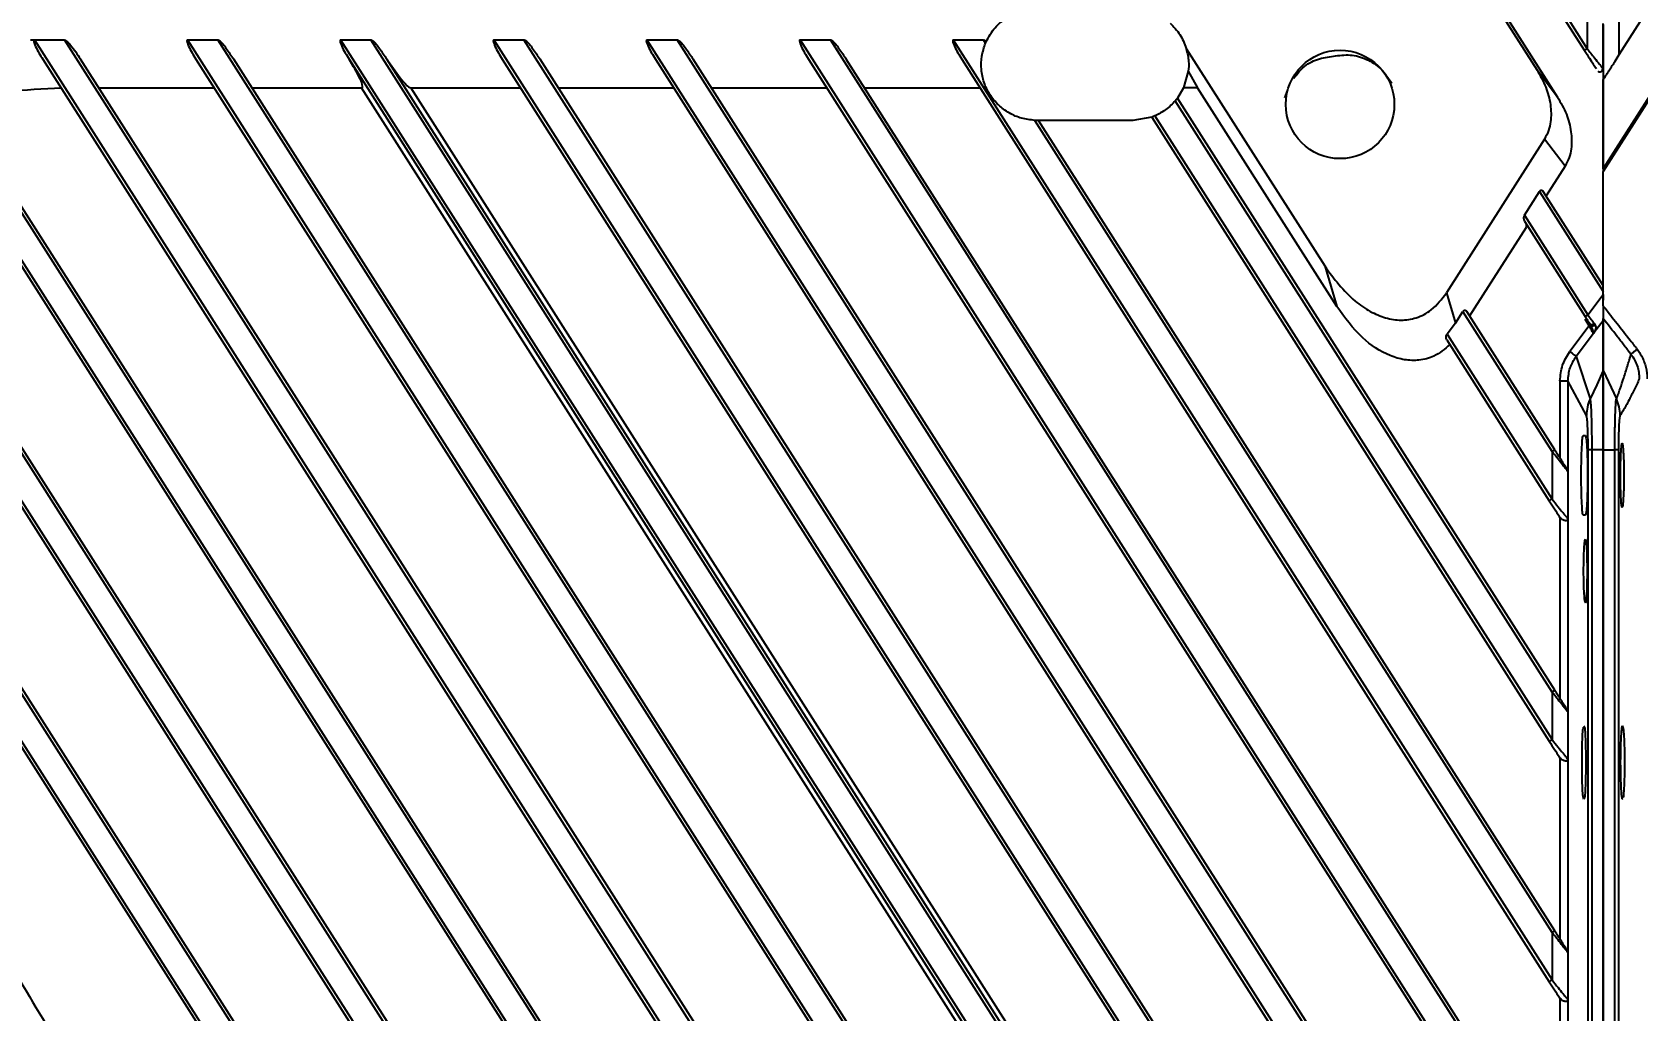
# Model space of a CAD drawing. Header units: millimetres. Extents: x 620 to 19791, y 2539 to 6969.
# Drawn here: x 5925.3 to 6026, y 3741.4 to 3802.7 of the extents above; entities that cross this region are included whole.
import ezdxf

# ---------------------------------------------------------------- set-up
doc = ezdxf.new("R2010")
doc.units = ezdxf.units.MM
doc.styles.get("Standard").update_dxf_attribs({"font": 'arial.ttf'})
doc.dimstyles.new('缩小5倍', dxfattribs={"dimtxt": 40, "dimasz": 20, "dimexe": 1, "dimexo": 0.2, "dimgap": 0, "dimtad": 1, "dimtoh": 1, "dimdec": 1, "dimzin": 9, "dimdsep": 46, "dimtxsty": 'Standard', "dimblk": '_FILLED', "dimcen": 0.2, "dimclrd": 256, "dimclre": 256, "dimclrt": 256, "dimadec": 1, "dimazin": 2, "dimtfac": 1, "dimtdec": 1, "dimtofl": 0, "dimtmove": 0, "dimatfit": 3, "dimldrblk": '_FILLED', "dimfxl": 1, "dimtolj": 1, "dimtzin": 0, "dimarcsym": 0})

# ---------------------------------------------------------------- blocks, each defined once
blk = doc.blocks.new('_FILLED')
at = {"color": 0, "linetype": 'ByBlock'}
blk.add_solid([(0, 0), (-1, 0.15), (-1, -0.15)], dxfattribs=at)
blk = doc.blocks.new('*D186')
at = {"lineweight": -2, "transparency": 16777216}
for p, q in [((6040.36, 3798.4), (6040.36, 3974.8)), ((6157.36, 3798.4), (6157.36, 3974.8)), ((6137.36, 3973.8), (6060.36, 3973.8))]:
    blk.add_line(p, q, dxfattribs=at)
at = {"layer": 'Defpoints', "color": 0, "transparency": 16777216}
for p in [(6040.36, 3973.8), (6040.36, 3798.2), (6157.36, 3798.2)]:
    blk.add_point(p, dxfattribs=at)
at = {"lineweight": -2, "transparency": 16777216, "xscale": 20, "yscale": 20, "zscale": 20, "rotation": 180}
blk.add_blockref('_FILLED', (6040.36, 3973.8), dxfattribs=at)
at = {"lineweight": -2, "transparency": 16777216, "xscale": 20, "yscale": 20, "zscale": 20}
blk.add_blockref('_FILLED', (6157.36, 3973.8), dxfattribs=at)
at = {"transparency": 16777216, "insert": (6098.86, 3999.69), "char_height": 40, "attachment_point": 5}
blk.add_mtext('\\A1;117mm [4 5/8"]', dxfattribs=at)
blk = doc.blocks.new('tugj')
at = {"color": 7, "linetype": 'Continuous', "lineweight": 25}
for p, q in [((12589.72, 5155.51), (12604.37, 5132.5)), ((12589.89, 5155.62), (12604.54, 5132.61)), ((12606.54, 5132.24), (12621.44, 5155.62)), ((12587.62, 5152.89), (12601.39, 5131.27)), ((12587.76, 5153), (12602.68, 5129.57)), ((12605.54, 5125.08), (12623.33, 5153)), ((12604.54, 5135.4), (12604.54, 5132.61)), ((12606.54, 5132.24), (12606.54, 5135.77)), ((12605.54, 5131.35), (12605.54, 5134.2)), ((12605.54, 5134.14), (12605.54, 5131.35)), ((12506.93, 5133.16), (12507.17, 5133.16)), ((12507.17, 5133.16), (12509.06, 5133.16)), ((12507.17, 5133.16), (12602.33, 4983.78)), ((12602.33, 4986.75), (12509.06, 5133.16)), ((12516.77, 5133.16), (12518.67, 5133.16)), ((12516.77, 5133.16), (12602.33, 4998.85)), ((12602.33, 5001.83), (12518.67, 5133.16)), ((12526.37, 5133.16), (12528.27, 5133.16)), ((12526.37, 5133.16), (12602.33, 5013.93)), ((12602.33, 5016.9), (12528.27, 5133.16)), ((12535.98, 5133.16), (12537.87, 5133.16)), ((12535.98, 5133.16), (12602.33, 5029)), ((12602.33, 5031.98), (12537.87, 5133.16)), ((12545.58, 5133.16), (12547.48, 5133.16)), ((12545.58, 5133.16), (12602.33, 5044.08)), ((12602.33, 5047.05), (12547.48, 5133.16)), ((12555.18, 5133.16), (12557.08, 5133.16)), ((12555.18, 5133.16), (12602.33, 5059.15)), ((12602.33, 5062.13), (12557.08, 5133.16)), ((12564.79, 5133.16), (12566.69, 5133.16)), ((12564.79, 5133.16), (12602.33, 5074.23)), ((12566.81, 5132.96), (12566.69, 5133.16)), ((12566.81, 5132.96), (12566.85, 5133.05)), ((12602.33, 4968.7), (12498.17, 5132.21)), ((12499.82, 5132.58), (12602.33, 4971.68)), ((12579.39, 5132.63), (12588.08, 5118.99)), ((12602.5, 4971.79), (12500.88, 5131.3)), ((12507.69, 5131.96), (12602.16, 4983.67)), ((12602.5, 4986.86), (12510.06, 5131.96)), ((12517.3, 5131.96), (12602.16, 4998.74)), ((12602.5, 5001.94), (12519.67, 5131.96)), ((12526.9, 5131.96), (12602.16, 5013.82)), ((12602.5, 5017.01), (12529.27, 5131.96)), ((12536.5, 5131.96), (12602.16, 5028.89)), ((12602.5, 5032.09), (12538.88, 5131.96)), ((12546.11, 5131.96), (12602.16, 5043.97)), ((12602.5, 5047.16), (12548.48, 5131.96)), ((12555.71, 5131.96), (12602.16, 5059.05)), ((12602.5, 5062.24), (12558.08, 5131.96)), ((12565.32, 5131.96), (12602.16, 5074.12)), ((12579.52, 5131.2), (12579.23, 5130.16)), ((12579.52, 5131.2), (12580.1, 5130.16)), ((12602.68, 5129.57), (12601.39, 5131.27)), ((12605.54, 5131.35), (12605.54, 5125.09)), ((12498.84, 5130.78), (12602.16, 4968.59)), ((12511.21, 5130.16), (12518.44, 5130.16)), ((12520.81, 5130.16), (12527.69, 5130.16)), ((12601.91, 5013.66), (12527.69, 5130.16)), ((12530.77, 5130.16), (12537.65, 5130.16)), ((12530.77, 5130.16), (12602.75, 5017.17)), ((12540.02, 5130.16), (12547.25, 5130.16)), ((12549.63, 5130.16), (12556.86, 5130.16)), ((12559.23, 5130.16), (12566.46, 5130.16)), ((12579.23, 5130.16), (12578.85, 5129.52)), ((12580.1, 5130.16), (12579.23, 5130.16)), ((12588.83, 5116.45), (12580.1, 5130.16)), ((12585.57, 5129.54), (12585.77, 5130.03)), ((12605.54, 5125.08), (12605.54, 5130.67)), ((12609.05, 5130.42), (12605.54, 5124.92)), ((12602.33, 5092.28), (12578.71, 5129.35)), ((12602.5, 5092.39), (12578.85, 5129.52)), ((12602.33, 4953.62), (12491.17, 5128.12)), ((12602.33, 4956.6), (12492.78, 5128.57)), ((12602.33, 5077.21), (12569.9, 5128.12)), ((12602.5, 5077.31), (12570.14, 5128.12)), ((12576.04, 5128.12), (12570.14, 5128.12)), ((12577.24, 5128.33), (12576.04, 5128.12)), ((12577.24, 5128.33), (12602.16, 5089.2)), ((12577.43, 5128.4), (12602.33, 5089.3)), ((12602.5, 4956.71), (12493.41, 5127.95)), ((12491.95, 5126.52), (12602.16, 4953.52)), ((12601.86, 5126.95), (12595.71, 5117.3)), ((12603.15, 5125.25), (12601.86, 5126.95)), ((12603.15, 5125.25), (12601.96, 5123.39)), ((12605.54, 5125.08), (12605.54, 5124.92)), ((12605.54, 5116.49), (12605.54, 5124.92)), ((12600.6, 5122.18), (12601.55, 5123.67)), ((12601.55, 5123.67), (12605.54, 5117.39)), ((12605.54, 5117.77), (12601.78, 5123.67)), ((12600.6, 5122.18), (12604.58, 5115.93)), ((12602.33, 4941.53), (12487.58, 5121.65)), ((12597.16, 5115.85), (12600.72, 5121.43)), ((12600.58, 5121.84), (12600.6, 5121.81)), ((12600.6, 5121.81), (12604.41, 5115.83)), ((12602.33, 4938.55), (12487.24, 5119.22)), ((12602.5, 4941.63), (12488.95, 5119.88)), ((12588.08, 5118.99), (12588.83, 5116.45)), ((12595.71, 5117.3), (12596.28, 5115.4)), ((12604.58, 5115.93), (12605.54, 5117.2)), ((12605.54, 5117.2), (12605.54, 5117.39)), ((12605.54, 5117.2), (12605.54, 5116.84)), ((12488.65, 5116.63), (12602.16, 4938.44)), ((12596.28, 5115.4), (12596.74, 5116.13)), ((12602.33, 5107.36), (12596.74, 5116.13)), ((12602.5, 5107.46), (12596.98, 5116.13)), ((12596.28, 5115.4), (12595.75, 5114.72)), ((12604.67, 5115.23), (12603.45, 5113.62)), ((12605.54, 5115.56), (12604.96, 5114.8)), ((12604.98, 5115.38), (12605.03, 5115.29)), ((12595.73, 5114.37), (12602.16, 5104.27)), ((12595.75, 5114.72), (12602.33, 5104.38)), ((12604.93, 5114.75), (12603.84, 5113.32)), ((12604.96, 5114.8), (12604.93, 5114.77)), ((12604.96, 5114.8), (12604.93, 5114.75)), ((12604.93, 5114.75), (12604.93, 5114.78)), ((12603.84, 5113.32), (12604.72, 5110.66)), ((12605.54, 5112.43), (12606.37, 5110.66)), ((12602.83, 5111.8), (12602.83, 5106.94)), ((12603.33, 5111.8), (12603.33, 5106.1)), ((12604.49, 5109.62), (12603.33, 5111.8)), ((12604.72, 5110.66), (12604.75, 5110.43)), ((12604.29, 5108.37), (12604.42, 5108.37)), ((12602.33, 5107.36), (12602.33, 5104.38)), ((12604.59, 4868.26), (12604.59, 5107.47)), ((12604.82, 5107.47), (12604.59, 5107.47)), ((12605.54, 5107.47), (12604.82, 5107.47)), ((12604.82, 5107.47), (12604.82, 4868.26)), ((12605.54, 5107.47), (12605.54, 4868.26)), ((12605.54, 5107.47), (12606.27, 5107.47)), ((12605.54, 4868.26), (12605.54, 5107.47)), ((12606.27, 4868.26), (12606.27, 5107.47)), ((12606.49, 5107.47), (12606.49, 4868.26)), ((12603.33, 5106.1), (12603.33, 5103.12)), ((12602.83, 5103.23), (12602.79, 5103.29)), ((12602.83, 5103.23), (12602.83, 5091.87)), ((12603.33, 5103.12), (12603.33, 5091.03)), ((12604.42, 5103.37), (12604.29, 5103.37)), ((12602.33, 5092.28), (12602.33, 5089.3)), ((12603.33, 5091.03), (12603.33, 5088.05)), ((12602.83, 5088.15), (12602.79, 5088.22)), ((12602.83, 5088.15), (12602.83, 5076.79)), ((12603.33, 5088.05), (12603.33, 5075.95)), ((12602.33, 5077.21), (12602.33, 5074.23)), ((12603.33, 5075.95), (12603.33, 5072.97)), ((12602.83, 5073.08), (12602.79, 5073.14)), ((12602.83, 5073.08), (12602.83, 5061.72)), ((12603.33, 5072.97), (12603.33, 5060.88))]:
    blk.add_line(p, q, dxfattribs=at)
at = {"color": 8, "linetype": 'Continuous', "lineweight": 25}
blk.add_line((12604.67, 5115.23), (12604.4, 5115.65), dxfattribs=at)
at = {"color": 7, "linetype": 'Continuous', "lineweight": 25, "flags": 128}
for points in [[(12604.41, 5115.83), (12604.41, 5115.83), (12604.42, 5115.83), (12604.44, 5115.84), (12604.46, 5115.86), (12604.48, 5115.87), (12604.51, 5115.89), (12604.54, 5115.91), (12604.58, 5115.93)], [(12605.54, 5112.43), (12605.13, 5111.54), (12604.72, 5110.66)], [(12602.16, 5089.2), (12602.17, 5089.2), (12602.18, 5089.2), (12602.19, 5089.21), (12602.21, 5089.23), (12602.24, 5089.24), (12602.27, 5089.26), (12602.3, 5089.28), (12602.33, 5089.3)], [(12602.5, 5077.31), (12602.5, 5077.31), (12602.49, 5077.31), (12602.47, 5077.3), (12602.45, 5077.28), (12602.43, 5077.27), (12602.4, 5077.25), (12602.37, 5077.23), (12602.33, 5077.21)]]:
    blk.add_lwpolyline(points, dxfattribs=at)
at = {"color": 7, "linetype": 'Continuous', "lineweight": 25}
blk.add_circle((12589.04, 5129.12), 3.4, dxfattribs=at)
for points, knots in [([(12566.85, 5133.05), (12567.02, 5133.36), (12567.34, 5133.95), (12568.12, 5134.58), (12569.02, 5135.03), (12569.69, 5135.09), (12570.04, 5135.12)], [0, 0, 0, 0, 0.261058, 0.50039, 0.739402, 1, 1, 1, 1]), ([(12578.38, 5134.22), (12578.6, 5133.99), (12579.05, 5133.53), (12579.28, 5132.93), (12579.39, 5132.63)], [0, 0, 0, 0, 0.5, 1, 1, 1, 1]), ([(12507.17, 5133.16), (12507.16, 5133.16), (12507.15, 5133.15), (12507.14, 5133.14), (12507.13, 5133.13), (12507.13, 5133.08), (12507.16, 5132.94), (12507.33, 5132.55), (12507.53, 5132.22), (12507.69, 5131.96)], [0, 0, 0, 0, 0.01693, 0.024263, 0.031362, 0.045218, 0.138909, 0.335368, 1, 1, 1, 1]), ([(12509.06, 5133.16), (12509.07, 5133.16), (12509.14, 5133.14), (12509.27, 5133.02), (12509.61, 5132.65), (12509.87, 5132.26), (12510.06, 5131.96)], [0, 0, 0, 0, 0.019704, 0.130074, 0.319679, 1, 1, 1, 1]), ([(12516.77, 5133.16), (12516.76, 5133.16), (12516.75, 5133.15), (12516.74, 5133.14), (12516.73, 5133.12), (12516.73, 5133.06), (12516.77, 5132.95), (12516.93, 5132.55), (12517.13, 5132.23), (12517.3, 5131.96)], [0, 0, 0, 0, 0.019687, 0.028154, 0.036204, 0.051518, 0.160477, 0.308571, 1, 1, 1, 1]), ([(12518.67, 5133.16), (12518.68, 5133.16), (12518.71, 5133.16), (12518.93, 5133.01), (12519.23, 5132.59), (12519.51, 5132.18), (12519.67, 5131.96)], [0, 0, 0, 0, 0.02847, 0.059006, 0.486064, 1, 1, 1, 1]), ([(12526.37, 5133.16), (12526.36, 5133.16), (12526.35, 5133.15), (12526.34, 5133.14), (12526.34, 5133.12), (12526.33, 5133.06), (12526.37, 5132.95), (12526.53, 5132.55), (12526.73, 5132.23), (12526.9, 5131.96)], [0, 0, 0, 0, 0.019687, 0.028154, 0.036204, 0.051518, 0.160477, 0.308571, 1, 1, 1, 1]), ([(12528.27, 5133.16), (12528.28, 5133.16), (12528.32, 5133.16), (12528.54, 5133.01), (12528.84, 5132.59), (12529.12, 5132.18), (12529.27, 5131.96)], [0, 0, 0, 0, 0.02847, 0.059006, 0.486064, 1, 1, 1, 1]), ([(12535.98, 5133.16), (12535.97, 5133.16), (12535.96, 5133.15), (12535.95, 5133.14), (12535.94, 5133.12), (12535.94, 5133.06), (12535.98, 5132.95), (12536.14, 5132.55), (12536.34, 5132.23), (12536.5, 5131.96)], [0, 0, 0, 0, 0.019687, 0.028154, 0.036204, 0.051518, 0.160477, 0.308571, 1, 1, 1, 1]), ([(12537.87, 5133.16), (12537.89, 5133.16), (12537.92, 5133.16), (12538.14, 5133.01), (12538.44, 5132.59), (12538.72, 5132.18), (12538.88, 5131.96)], [0, 0, 0, 0, 0.02847, 0.059006, 0.486064, 1, 1, 1, 1]), ([(12545.58, 5133.16), (12545.57, 5133.16), (12545.56, 5133.15), (12545.55, 5133.14), (12545.54, 5133.12), (12545.54, 5133.06), (12545.58, 5132.95), (12545.74, 5132.55), (12545.94, 5132.23), (12546.11, 5131.96)], [0, 0, 0, 0, 0.019687, 0.028154, 0.036204, 0.051518, 0.160477, 0.308571, 1, 1, 1, 1]), ([(12547.48, 5133.16), (12547.49, 5133.16), (12547.52, 5133.16), (12547.75, 5133.01), (12548.04, 5132.59), (12548.33, 5132.18), (12548.48, 5131.96)], [0, 0, 0, 0, 0.02847, 0.059006, 0.486064, 1, 1, 1, 1]), ([(12555.18, 5133.16), (12555.18, 5133.16), (12555.17, 5133.15), (12555.15, 5133.14), (12555.15, 5133.12), (12555.15, 5133.06), (12555.18, 5132.95), (12555.34, 5132.55), (12555.55, 5132.23), (12555.71, 5131.96)], [0, 0, 0, 0, 0.019687, 0.028154, 0.0362046, 0.0515178, 0.1604779, 0.3085721, 1, 1, 1, 1]), ([(12557.08, 5133.16), (12557.1, 5133.16), (12557.13, 5133.16), (12557.35, 5133.01), (12557.65, 5132.59), (12557.93, 5132.18), (12558.08, 5131.96)], [0, 0, 0, 0, 0.028461, 0.059006, 0.486064, 1, 1, 1, 1]), ([(12564.79, 5133.16), (12564.78, 5133.16), (12564.77, 5133.15), (12564.76, 5133.14), (12564.75, 5133.12), (12564.75, 5133.06), (12564.79, 5132.95), (12564.95, 5132.55), (12565.15, 5132.23), (12565.32, 5131.96)], [0, 0, 0, 0, 0.019692, 0.028152, 0.036205, 0.051518, 0.160479, 0.308573, 1, 1, 1, 1]), ([(12566.69, 5133.16), (12566.7, 5133.16), (12566.73, 5133.15), (12566.78, 5133.13), (12566.81, 5133.09), (12566.83, 5133.07), (12566.85, 5133.06), (12566.85, 5133.06), (12566.85, 5133.05), (12566.85, 5133.05), (12566.85, 5133.05)], [0, 0, 0, 0, 0.224814, 0.484906, 0.74033, 0.928626, 0.978948, 0.993106, 0.997467, 1, 1, 1, 1]), ([(12569.9, 5128.12), (12569.62, 5128.15), (12569.06, 5128.21), (12568.28, 5128.56), (12567.6, 5129.06), (12567.06, 5129.72), (12566.69, 5130.48), (12566.52, 5131.31), (12566.54, 5132.16), (12566.72, 5132.7), (12566.81, 5132.96)], [0, 0, 0, 0, 0.125, 0.25, 0.374999, 0.5, 0.625, 0.75, 0.874999, 1, 1, 1, 1]), ([(12579.39, 5132.63), (12579.46, 5132.35), (12579.59, 5131.78), (12579.54, 5131.39), (12579.52, 5131.2)], [0, 0, 0, 0, 0.49641, 1, 1, 1, 1]), ([(12586.15, 5130.77), (12586.32, 5131), (12586.72, 5131.5), (12587.6, 5132.01), (12588.29, 5132.09), (12588.63, 5132.14)], [0, 0, 0, 0, 0.289943, 0.651681, 1, 1, 1, 1]), ([(12588.63, 5132.14), (12588.98, 5132.19), (12589.68, 5132.29), (12590.72, 5131.99), (12591.66, 5131.39), (12592.07, 5130.77), (12592.28, 5130.45)], [0, 0, 0, 0, 0.241489, 0.486466, 0.738116, 1, 1, 1, 1]), ([(12604.54, 5132.61), (12604.52, 5132.59), (12604.48, 5132.57), (12604.42, 5132.53), (12604.38, 5132.51), (12604.38, 5132.5), (12604.37, 5132.5)], [0, 0, 0, 0, 0.250008, 0.499997, 0.749993, 1, 1, 1, 1]), ([(12604.37, 5132.5), (12604.48, 5132.34), (12604.66, 5132.04), (12604.92, 5131.64), (12605.04, 5131.45), (12605.1, 5131.36)], [0, 0, 0, 0, 0.397398, 0.713939, 1, 1, 1, 1]), ([(12605.54, 5130.67), (12605.54, 5130.67), (12605.54, 5130.67), (12605.55, 5130.68), (12605.56, 5130.7), (12605.58, 5130.73), (12605.62, 5130.78), (12605.69, 5130.89), (12605.8, 5131.07), (12605.94, 5131.29), (12606.11, 5131.55), (12606.31, 5131.87), (12606.46, 5132.1), (12606.54, 5132.24)], [0, 0, 0, 0, 0.030657, 0.061815, 0.093828, 0.127026, 0.161703, 0.258192, 0.371333, 0.496055, 0.644878, 0.790466, 1, 1, 1, 1]), ([(12527.69, 5130.16), (12527.7, 5130.16), (12527.7, 5130.16), (12527.72, 5130.17), (12527.73, 5130.17), (12527.74, 5130.19), (12527.74, 5130.21), (12527.75, 5130.4), (12527.46, 5131.01), (12527.14, 5131.56), (12526.9, 5131.96)], [0, 0, 0, 0, 0.006371, 0.012177, 0.01782, 0.023738, 0.037753, 0.056225, 0.300884, 1, 1, 1, 1]), ([(12529.27, 5131.96), (12529.54, 5131.56), (12529.93, 5130.99), (12530.41, 5130.41), (12530.63, 5130.22), (12530.72, 5130.17), (12530.76, 5130.16), (12530.77, 5130.16)], [0, 0, 0, 0, 0.612485, 0.87529, 0.953429, 0.980192, 1, 1, 1, 1]), ([(12601.39, 5131.27), (12601.59, 5130.92), (12601.97, 5130.24), (12602.27, 5129.13), (12602.29, 5128.2), (12602.14, 5127.47), (12601.95, 5127.12), (12601.86, 5126.95)], [0, 0, 0, 0, 0.265758, 0.510552, 0.747402, 0.868764, 1, 1, 1, 1]), ([(12605.21, 5131.21), (12605.22, 5131.2), (12605.25, 5131.17), (12605.31, 5131.15), (12605.37, 5131.16), (12605.43, 5131.19), (12605.47, 5131.23), (12605.5, 5131.29), (12605.51, 5131.35), (12605.51, 5131.39), (12605.51, 5131.41)], [0, 0, 0, 0, 0.113515, 0.239864, 0.37564, 0.515144, 0.651718, 0.779776, 0.896149, 1, 1, 1, 1]), ([(12605.51, 5131.4), (12605.51, 5131.39), (12605.54, 5131.36), (12605.54, 5131.35), (12605.54, 5131.35)], [0, 0, 0, 0, 0.356732, 1, 1, 1, 1]), ([(12508.85, 5130.14), (12507.72, 5130.09), (12505.47, 5129.99), (12503.27, 5129.52), (12502.16, 5129.29)], [0, 0, 0, 0, 0.500295, 1, 1, 1, 1]), ([(12578.71, 5129.35), (12578.53, 5129.16), (12578.15, 5128.77), (12577.67, 5128.52), (12577.43, 5128.4)], [0, 0, 0, 0, 0.499998, 1, 1, 1, 1]), ([(12578.85, 5129.52), (12578.84, 5129.52), (12578.84, 5129.51), (12578.83, 5129.49), (12578.81, 5129.47), (12578.78, 5129.44), (12578.75, 5129.4), (12578.73, 5129.37), (12578.71, 5129.35)], [0, 0, 0, 0, 0.230989, 0.355989, 0.487535, 0.659914, 0.8091, 1, 1, 1, 1]), ([(12602.68, 5129.57), (12602.88, 5129.22), (12603.27, 5128.55), (12603.56, 5127.43), (12603.58, 5126.5), (12603.43, 5125.77), (12603.24, 5125.43), (12603.15, 5125.25)], [0, 0, 0, 0, 0.2638, 0.510579, 0.747381, 0.868749, 1, 1, 1, 1]), ([(12570.04, 5128.12), (12570.02, 5128.12), (12569.98, 5128.12), (12569.93, 5128.12), (12569.9, 5128.12)], [0, 0, 0, 0, 0.441357, 1, 1, 1, 1]), ([(12570.14, 5128.12), (12570.14, 5128.12), (12570.13, 5128.12), (12570.11, 5128.11), (12570.08, 5128.12), (12570.06, 5128.12), (12570.04, 5128.12)], [0, 0, 0, 0, 0.2512307, 0.4966479, 0.7274644, 1, 1, 1, 1]), ([(12577.43, 5128.4), (12577.4, 5128.39), (12577.35, 5128.37), (12577.29, 5128.34), (12577.25, 5128.33), (12577.24, 5128.33), (12577.24, 5128.33), (12577.24, 5128.33)], [0, 0, 0, 0, 0.251157, 0.502427, 0.745112, 0.871061, 1, 1, 1, 1]), ([(12601.55, 5123.67), (12601.56, 5123.68), (12601.58, 5123.71), (12601.61, 5123.73), (12601.64, 5123.74), (12601.69, 5123.74), (12601.74, 5123.72), (12601.77, 5123.69), (12601.78, 5123.67)], [0, 0, 0, 0, 0.143735, 0.264903, 0.35892, 0.473669, 0.723305, 1, 1, 1, 1]), ([(12600.6, 5122.18), (12600.59, 5122.15), (12600.56, 5122.1), (12600.55, 5122.02), (12600.55, 5121.92), (12600.57, 5121.87), (12600.58, 5121.84)], [0, 0, 0, 0, 0.188718, 0.428997, 0.693892, 1, 1, 1, 1]), ([(12600.72, 5121.43), (12600.72, 5121.45), (12600.74, 5121.48), (12600.74, 5121.52), (12600.74, 5121.58), (12600.72, 5121.6), (12600.72, 5121.62)], [0, 0, 0, 0, 0.199524, 0.431616, 0.714494, 1, 1, 1, 1]), ([(12588.08, 5118.99), (12588.66, 5118.2), (12589.47, 5117.1), (12590.89, 5116.13), (12591.87, 5115.71), (12592.86, 5115.55), (12593.86, 5115.71), (12594.91, 5116.25), (12595.42, 5116.92), (12595.71, 5117.3)], [0, 0, 0, 0, 0.30586, 0.426069, 0.535169, 0.639122, 0.737723, 0.850589, 1, 1, 1, 1]), ([(12605.54, 5117.39), (12605.54, 5117.45), (12605.54, 5117.54), (12605.54, 5117.64), (12605.54, 5117.7), (12605.54, 5117.74), (12605.54, 5117.76), (12605.54, 5117.76), (12605.54, 5117.77)], [0, 0, 0, 0, 0.359744, 0.595573, 0.719557, 0.825747, 0.917505, 1, 1, 1, 1]), ([(12595.92, 5114.07), (12595.61, 5113.79), (12595.05, 5113.3), (12594.01, 5113.05), (12593.07, 5113.08), (12591.81, 5113.45), (12590.24, 5114.51), (12589.34, 5115.76), (12588.83, 5116.45)], [0, 0, 0, 0, 0.142434, 0.25506, 0.359221, 0.46777, 0.704727, 1, 1, 1, 1]), ([(12596.98, 5116.13), (12596.97, 5116.15), (12596.94, 5116.19), (12596.88, 5116.21), (12596.84, 5116.21), (12596.81, 5116.2), (12596.77, 5116.17), (12596.75, 5116.14), (12596.74, 5116.13)], [0, 0, 0, 0, 0.291929, 0.528133, 0.642588, 0.73601, 0.854882, 1, 1, 1, 1]), ([(12604.58, 5115.93), (12604.65, 5115.83), (12604.8, 5115.63), (12604.92, 5115.46), (12604.98, 5115.38)], [0, 0, 0, 0, 0.499361, 1, 1, 1, 1]), ([(12605.54, 5116.49), (12605.63, 5116.38), (12605.99, 5115.92), (12606.47, 5115.31), (12606.97, 5114.67), (12607.27, 5114.29), (12607.48, 5114.02), (12607.61, 5113.85), (12607.66, 5113.78), (12607.68, 5113.76)], [0, 0, 0, 0, 0.125587, 0.4999926, 0.6799791, 0.8199719, 0.9199712, 0.9799782, 1, 1, 1, 1]), ([(12605.54, 5116.49), (12605.54, 5116.47), (12605.54, 5116.42), (12605.54, 5116.33), (12605.54, 5116.21), (12605.54, 5116.08), (12605.54, 5115.96), (12605.54, 5115.86), (12605.54, 5115.78), (12605.54, 5115.72), (12605.54, 5115.7), (12605.54, 5115.69)], [0, 0, 0, 0, 0.066161, 0.147469, 0.285966, 0.428916, 0.548302, 0.676783, 0.786689, 0.898451, 1, 1, 1, 1]), ([(12604.41, 5115.83), (12604.46, 5115.74), (12604.57, 5115.57), (12604.66, 5115.42), (12604.71, 5115.35)], [0, 0, 0, 0, 0.500595, 1, 1, 1, 1]), ([(12604.67, 5115.23), (12604.68, 5115.23), (12604.7, 5115.25), (12604.72, 5115.26), (12604.74, 5115.28), (12604.75, 5115.28), (12604.75, 5115.28)], [0, 0, 0, 0, 0.249986, 0.500004, 0.750012, 1, 1, 1, 1]), ([(12604.93, 5114.78), (12604.92, 5114.79), (12604.89, 5114.83), (12604.83, 5114.93), (12604.76, 5115.06), (12604.7, 5115.17), (12604.67, 5115.23)], [0, 0, 0, 0, 0.2341, 0.485811, 0.682718, 1, 1, 1, 1]), ([(12604.75, 5115.32), (12604.74, 5115.32), (12604.73, 5115.33), (12604.72, 5115.34), (12604.71, 5115.35)], [0, 0, 0, 0, 0.552711, 1, 1, 1, 1]), ([(12604.71, 5115.35), (12604.71, 5115.35), (12604.71, 5115.34), (12604.72, 5115.34), (12604.72, 5115.34), (12604.72, 5115.33), (12604.72, 5115.33), (12604.72, 5115.33), (12604.72, 5115.33), (12604.73, 5115.32), (12604.73, 5115.32), (12604.74, 5115.31), (12604.74, 5115.3), (12604.74, 5115.29), (12604.75, 5115.29), (12604.75, 5115.28)], [0, 0, 0, 0, 0.133962, 0.177074, 0.209493, 0.233782, 0.25882, 0.307781, 0.353017, 0.400902, 0.5184, 0.696149, 0.747487, 0.77397, 1, 1, 1, 1]), ([(12604.75, 5115.28), (12604.77, 5115.27), (12604.79, 5115.25), (12604.84, 5115.24), (12604.88, 5115.24), (12604.92, 5115.24), (12604.96, 5115.26), (12605, 5115.27), (12605.02, 5115.29), (12605.03, 5115.29)], [0, 0, 0, 0, 0.232203, 0.359675, 0.491361, 0.624225, 0.755116, 0.881133, 1, 1, 1, 1]), ([(12604.75, 5115.28), (12604.8, 5115.18), (12604.87, 5115.02), (12604.92, 5114.85), (12604.93, 5114.8), (12604.93, 5114.77)], [0, 0, 0, 0, 0.4814903, 0.7769455, 1, 1, 1, 1]), ([(12605.03, 5115.29), (12605.05, 5115.25), (12605.08, 5115.16), (12605.06, 5114.99), (12605, 5114.87), (12604.96, 5114.8)], [0, 0, 0, 0, 0.272839, 0.528768, 1, 1, 1, 1]), ([(12607.28, 5113.46), (12607.28, 5113.46), (12607.27, 5113.46), (12607.27, 5113.48), (12607.25, 5113.5), (12607.22, 5113.54), (12607.16, 5113.62), (12607.03, 5113.78), (12606.78, 5114.11), (12606.27, 5114.76), (12605.83, 5115.32), (12605.54, 5115.69)], [0, 0, 0, 0, 0.003906, 0.007812, 0.015625, 0.03125, 0.0625, 0.125, 0.25, 0.499999, 1, 1, 1, 1]), ([(12605.54, 5112.43), (12605.54, 5112.55), (12605.54, 5112.83), (12605.54, 5113.37), (12605.54, 5114.06), (12605.54, 5114.77), (12605.54, 5115.31), (12605.54, 5115.58), (12605.54, 5115.69)], [0, 0, 0, 0, 0.113981, 0.252663, 0.503553, 0.752665, 0.893678, 1, 1, 1, 1]), ([(12605.54, 5115.56), (12605.54, 5115.3), (12605.54, 5114.78), (12605.54, 5113.93), (12605.54, 5113.14), (12605.54, 5112.62), (12605.54, 5112.43)], [0, 0, 0, 0, 0.247913, 0.497848, 0.817733, 1, 1, 1, 1]), ([(12595.73, 5114.37), (12595.72, 5114.4), (12595.69, 5114.45), (12595.68, 5114.54), (12595.69, 5114.62), (12595.72, 5114.68), (12595.74, 5114.71), (12595.75, 5114.72)], [0, 0, 0, 0, 0.278289, 0.543226, 0.7807, 0.895047, 1, 1, 1, 1]), ([(12490.89, 5113.11), (12491.02, 5111.67), (12491.27, 5108.83), (12492.27, 5104.61), (12493.51, 5100.51), (12495, 5096.48), (12496.67, 5092.51), (12498.77, 5087.97), (12501.41, 5082.78), (12504.55, 5077.1), (12507.93, 5071.35), (12510.28, 5067.62), (12511.49, 5065.69)], [0, 0, 0, 0, 0.082893, 0.164199, 0.248341, 0.329369, 0.411417, 0.49587, 0.616703, 0.746397, 0.869316, 1, 1, 1, 1]), ([(12602.83, 5111.8), (12602.86, 5112.13), (12602.92, 5112.79), (12603.27, 5113.35), (12603.45, 5113.62)], [0, 0, 0, 0, 0.499989, 1, 1, 1, 1]), ([(12603.33, 5111.8), (12603.36, 5112.08), (12603.4, 5112.62), (12603.7, 5113.09), (12603.84, 5113.32)], [0, 0, 0, 0, 0.500221, 1, 1, 1, 1]), ([(12603.84, 5113.32), (12603.83, 5113.33), (12603.81, 5113.35), (12603.72, 5113.42), (12603.59, 5113.51), (12603.49, 5113.59), (12603.45, 5113.62)], [0, 0, 0, 0, 0.239418, 0.49715, 0.756459, 1, 1, 1, 1]), ([(12606.37, 5110.66), (12606.38, 5110.68), (12606.4, 5110.73), (12606.44, 5110.83), (12606.5, 5111.02), (12606.64, 5111.4), (12606.83, 5111.98), (12607.02, 5112.58), (12607.14, 5112.98), (12607.2, 5113.17), (12607.22, 5113.25), (12607.24, 5113.31), (12607.26, 5113.36), (12607.27, 5113.41), (12607.28, 5113.44), (12607.28, 5113.46)], [0, 0, 0, 0, 0.031231, 0.062466, 0.124947, 0.249927, 0.499933, 0.749964, 0.874979, 0.906402, 0.937487, 0.953153, 0.968741, 0.98437, 1, 1, 1, 1]), ([(12607.68, 5113.76), (12607.63, 5113.73), (12607.58, 5113.69), (12607.49, 5113.62), (12607.45, 5113.58), (12607.37, 5113.53), (12607.34, 5113.5), (12607.3, 5113.47), (12607.29, 5113.46), (12607.28, 5113.46)], [0, 0, 0, 0, 0.25, 0.25, 0.5, 0.5, 0.75, 0.75, 1, 1, 1, 1]), ([(12607.28, 5113.46), (12607.45, 5113.24), (12607.58, 5112.99), (12607.76, 5112.47), (12607.8, 5112.19), (12607.8, 5111.91)], [0, 0, 0, 0, 0.5, 0.5, 1, 1, 1, 1]), ([(12607.68, 5113.76), (12607.71, 5113.72), (12607.77, 5113.63), (12607.86, 5113.49), (12607.94, 5113.35), (12608.02, 5113.2), (12608.08, 5113.05), (12608.16, 5112.84), (12608.24, 5112.57), (12608.29, 5112.25), (12608.3, 5112.03), (12608.3, 5111.91)], [0, 0, 0, 0, 0.082116, 0.164352, 0.246968, 0.33022, 0.414359, 0.499626, 0.666608, 0.83272, 1, 1, 1, 1]), ([(12605.54, 5107.47), (12605.54, 5107.55), (12605.54, 5107.69), (12605.54, 5107.91), (12605.54, 5108.12), (12605.54, 5108.34), (12605.54, 5108.55), (12605.54, 5108.76), (12605.54, 5108.96), (12605.54, 5109.39), (12605.54, 5110.02), (12605.54, 5110.77), (12605.54, 5111.42), (12605.54, 5111.83), (12605.54, 5112.09), (12605.54, 5112.24), (12605.54, 5112.36), (12605.54, 5112.4), (12605.54, 5112.43)], [0, 0, 0, 0, 0.030431, 0.060694, 0.090844, 0.12094, 0.151038, 0.181196, 0.21147, 0.241917, 0.370935, 0.500028, 0.629045, 0.758138, 0.818817, 0.879049, 0.939291, 1, 1, 1, 1]), ([(12605.54, 5111.97), (12605.54, 5111.94), (12605.54, 5111.74), (12605.54, 5110.79), (12605.54, 5109.27), (12605.54, 5108.07), (12605.54, 5107.47)], [0, 0, 0, 0, 0.059697, 0.372859, 0.686045, 1, 1, 1, 1]), ([(12607.8, 5111.91), (12607.75, 5111.8), (12607.64, 5111.56), (12607.48, 5111.23), (12607.32, 5110.9), (12607.15, 5110.57), (12606.97, 5110.23), (12606.78, 5109.9), (12606.66, 5109.71), (12606.6, 5109.62)], [0, 0, 0, 0, 0.135998, 0.269847, 0.401548, 0.531104, 0.699449, 0.855745, 1, 1, 1, 1]), ([(12602.83, 5111.8), (12602.9, 5111.8), (12603.02, 5111.8), (12603.19, 5111.8), (12603.3, 5111.8), (12603.32, 5111.8), (12603.33, 5111.8)], [0, 0, 0, 0, 0.249999, 0.499999, 0.749997, 1, 1, 1, 1]), ([(12604.72, 5110.66), (12604.65, 5110.49), (12604.52, 5110.15), (12604.5, 5109.8), (12604.49, 5109.62)], [0, 0, 0, 0, 0.499998, 1, 1, 1, 1]), ([(12606.27, 5107.47), (12606.27, 5107.53), (12606.27, 5107.63), (12606.27, 5107.79), (12606.27, 5107.94), (12606.27, 5108.11), (12606.27, 5108.35), (12606.27, 5108.62), (12606.28, 5108.9), (12606.29, 5109.22), (12606.29, 5109.49), (12606.3, 5109.78), (12606.31, 5109.97), (12606.32, 5110.17), (12606.33, 5110.3), (12606.33, 5110.42), (12606.34, 5110.52), (12606.35, 5110.61), (12606.36, 5110.64), (12606.37, 5110.66)], [0, 0, 0, 0, 0.033411, 0.066869, 0.100343, 0.13381, 0.178292, 0.25666, 0.314504, 0.372587, 0.496076, 0.529, 0.622776, 0.681149, 0.745677, 0.794419, 0.853056, 0.921642, 1, 1, 1, 1]), ([(12604.59, 5107.47), (12604.59, 5107.75), (12604.59, 5108.29), (12604.56, 5108.98), (12604.53, 5109.47), (12604.5, 5109.57), (12604.49, 5109.62)], [0, 0, 0, 0, 0.251349, 0.502157, 0.751873, 1, 1, 1, 1]), ([(12606.6, 5109.62), (12606.6, 5109.61), (12606.59, 5109.6), (12606.58, 5109.58), (12606.58, 5109.55), (12606.57, 5109.52), (12606.56, 5109.47), (12606.55, 5109.38), (12606.54, 5109.22), (12606.52, 5108.95), (12606.51, 5108.63), (12606.5, 5108.31), (12606.5, 5108.01), (12606.49, 5107.75), (12606.49, 5107.57), (12606.49, 5107.47)], [0, 0, 0, 0, 0.041612, 0.08292, 0.124081, 0.165256, 0.206602, 0.248277, 0.373047, 0.49785, 0.62318, 0.748539, 0.832611, 0.915974, 1, 1, 1, 1]), ([(12604.29, 5103.37), (12604.27, 5103.4), (12604.24, 5103.48), (12604.2, 5104.05), (12604.17, 5104.88), (12604.16, 5105.85), (12604.17, 5106.84), (12604.2, 5107.67), (12604.24, 5108.25), (12604.27, 5108.33), (12604.29, 5108.37)], [0, 0, 0, 0, 0.125478, 0.250135, 0.373822, 0.498716, 0.623533, 0.747873, 0.873841, 1, 1, 1, 1]), ([(12604.42, 5108.37), (12604.44, 5108.33), (12604.47, 5108.25), (12604.52, 5107.68), (12604.55, 5106.85), (12604.56, 5105.88), (12604.55, 5104.89), (12604.52, 5104.06), (12604.47, 5103.48), (12604.44, 5103.4), (12604.42, 5103.37)], [0, 0, 0, 0, 0.1255, 0.250161, 0.373853, 0.498751, 0.623571, 0.747916, 0.873887, 1, 1, 1, 1]), ([(12606.73, 5103.87), (12606.73, 5103.87), (12606.72, 5103.87), (12606.71, 5103.88), (12606.71, 5103.9), (12606.7, 5103.93), (12606.69, 5103.97), (12606.68, 5104.05), (12606.67, 5104.19), (12606.65, 5104.44), (12606.64, 5104.74), (12606.63, 5105.09), (12606.63, 5105.47), (12606.62, 5105.86), (12606.63, 5106.25), (12606.63, 5106.63), (12606.64, 5106.98), (12606.65, 5107.28), (12606.67, 5107.53), (12606.69, 5107.7), (12606.7, 5107.8), (12606.71, 5107.86), (12606.72, 5107.86), (12606.73, 5107.87)], [0, 0, 0, 0, 0.021346, 0.04241, 0.063283, 0.084057, 0.104826, 0.125687, 0.188, 0.250088, 0.311855, 0.37391, 0.43641, 0.498756, 0.56095, 0.623521, 0.685882, 0.747997, 0.810632, 0.873704, 0.915461, 0.957304, 1, 1, 1, 1]), ([(12606.73, 5107.87), (12606.73, 5107.86), (12606.74, 5107.86), (12606.74, 5107.85), (12606.75, 5107.83), (12606.76, 5107.8), (12606.76, 5107.76), (12606.77, 5107.68), (12606.79, 5107.54), (12606.8, 5107.29), (12606.82, 5106.99), (12606.83, 5106.64), (12606.83, 5106.27), (12606.83, 5105.87), (12606.83, 5105.48), (12606.83, 5105.1), (12606.82, 5104.75), (12606.8, 5104.45), (12606.79, 5104.2), (12606.77, 5104.03), (12606.76, 5103.93), (12606.74, 5103.88), (12606.73, 5103.87), (12606.73, 5103.87)], [0, 0, 0, 0, 0.021346, 0.04241, 0.063283, 0.084056, 0.104826, 0.125687, 0.188, 0.250088, 0.311855, 0.37391, 0.43641, 0.498756, 0.56095, 0.623521, 0.685882, 0.747997, 0.810632, 0.873704, 0.915461, 0.957304, 1, 1, 1, 1]), ([(12602.5, 5107.46), (12602.5, 5107.46), (12602.49, 5107.46), (12602.46, 5107.43), (12602.4, 5107.4), (12602.36, 5107.37), (12602.33, 5107.36)], [0, 0, 0, 0, 0.250002, 0.50001, 0.750016, 1, 1, 1, 1]), ([(12603.33, 5106.1), (12603.33, 5106.11), (12603.31, 5106.12), (12603.24, 5106.23), (12603.12, 5106.36), (12602.95, 5106.58), (12602.69, 5106.91), (12602.46, 5107.2), (12602.33, 5107.36)], [0, 0, 0, 0, 0.098163, 0.217414, 0.343066, 0.459239, 0.704397, 1, 1, 1, 1]), ([(12603.26, 5106.28), (12603.24, 5106.31), (12603.19, 5106.38), (12603.08, 5106.56), (12602.85, 5106.91), (12602.64, 5107.24), (12602.5, 5107.46)], [0, 0, 0, 0, 0.1153748, 0.2459889, 0.4961011, 1, 1, 1, 1]), ([(12603.26, 5106.28), (12603.28, 5106.25), (12603.32, 5106.19), (12603.33, 5106.13), (12603.33, 5106.1)], [0, 0, 0, 0, 0.540982, 1, 1, 1, 1]), ([(12602.33, 5104.38), (12602.31, 5104.36), (12602.27, 5104.34), (12602.21, 5104.3), (12602.17, 5104.28), (12602.17, 5104.27), (12602.16, 5104.27)], [0, 0, 0, 0, 0.25001, 0.50001, 0.750005, 1, 1, 1, 1]), ([(12602.16, 5104.27), (12602.27, 5104.1), (12602.49, 5103.75), (12602.69, 5103.44), (12602.79, 5103.29)], [0, 0, 0, 0, 0.502861, 1, 1, 1, 1]), ([(12602.33, 5104.38), (12602.46, 5104.22), (12602.69, 5103.92), (12602.96, 5103.59), (12603.13, 5103.37), (12603.25, 5103.24), (12603.31, 5103.16), (12603.33, 5103.12), (12603.33, 5103.12), (12603.33, 5103.12)], [0, 0, 0, 0, 0.302073, 0.550674, 0.665676, 0.787581, 0.918987, 0.964428, 1, 1, 1, 1]), ([(12602.83, 5103.23), (12602.86, 5103.2), (12602.91, 5103.15), (12603, 5103.09), (12603.09, 5103.06), (12603.18, 5103.04), (12603.24, 5103.04), (12603.29, 5103.05), (12603.32, 5103.08), (12603.33, 5103.11), (12603.33, 5103.12)], [0, 0, 0, 0, 0.134897, 0.261915, 0.394652, 0.528453, 0.642535, 0.748184, 0.855371, 1, 1, 1, 1]), ([(12604.42, 5097.87), (12604.41, 5097.9), (12604.38, 5097.96), (12604.35, 5098.42), (12604.32, 5099.07), (12604.31, 5099.86), (12604.32, 5100.64), (12604.35, 5101.31), (12604.37, 5101.68), (12604.4, 5101.84), (12604.42, 5101.86), (12604.42, 5101.87)], [0, 0, 0, 0, 0.1254407, 0.2498295, 0.3736033, 0.498413, 0.6231396, 0.7475592, 0.8732436, 0.9360892, 1, 1, 1, 1]), ([(12604.42, 5101.87), (12604.44, 5101.84), (12604.46, 5101.78), (12604.5, 5101.31), (12604.52, 5100.66), (12604.53, 5099.87), (12604.52, 5099.09), (12604.5, 5098.42), (12604.47, 5098.05), (12604.44, 5097.89), (12604.43, 5097.87), (12604.42, 5097.87)], [0, 0, 0, 0, 0.125441, 0.24983, 0.373603, 0.498413, 0.62314, 0.747559, 0.873244, 0.936089, 1, 1, 1, 1]), ([(12602.5, 5092.39), (12602.5, 5092.39), (12602.49, 5092.38), (12602.46, 5092.36), (12602.4, 5092.32), (12602.36, 5092.3), (12602.33, 5092.28)], [0, 0, 0, 0, 0.249997, 0.500002, 0.750006, 1, 1, 1, 1]), ([(12603.33, 5091.03), (12603.33, 5091.03), (12603.31, 5091.05), (12603.24, 5091.15), (12603.12, 5091.29), (12602.95, 5091.51), (12602.69, 5091.83), (12602.46, 5092.12), (12602.33, 5092.28)], [0, 0, 0, 0, 0.098061, 0.21726, 0.342942, 0.459129, 0.704372, 1, 1, 1, 1]), ([(12603.26, 5091.21), (12603.24, 5091.24), (12603.19, 5091.3), (12603.08, 5091.48), (12602.85, 5091.84), (12602.64, 5092.17), (12602.5, 5092.39)], [0, 0, 0, 0, 0.1153748, 0.2459889, 0.4961011, 1, 1, 1, 1]), ([(12603.26, 5091.21), (12603.28, 5091.17), (12603.32, 5091.11), (12603.33, 5091.05), (12603.33, 5091.03)], [0, 0, 0, 0, 0.541515, 1, 1, 1, 1]), ([(12604.33, 5085.57), (12604.31, 5085.6), (12604.28, 5085.67), (12604.24, 5086.2), (12604.22, 5086.96), (12604.21, 5087.86), (12604.22, 5088.76), (12604.24, 5089.52), (12604.27, 5089.99), (12604.3, 5090.05), (12604.31, 5090.07)], [0, 0, 0, 0, 0.134319, 0.267816, 0.400285, 0.534043, 0.667718, 0.800887, 0.935787, 1, 1, 1, 1]), ([(12604.33, 5090.17), (12604.35, 5090.13), (12604.38, 5090.06), (12604.42, 5089.53), (12604.44, 5088.78), (12604.45, 5087.88), (12604.44, 5086.97), (12604.42, 5086.21), (12604.38, 5085.67), (12604.35, 5085.6), (12604.33, 5085.57)], [0, 0, 0, 0, 0.125437, 0.250107, 0.373815, 0.498729, 0.623565, 0.747927, 0.873908, 1, 1, 1, 1]), ([(12606.76, 5085.57), (12606.75, 5085.57), (12606.75, 5085.57), (12606.74, 5085.58), (12606.73, 5085.61), (12606.72, 5085.64), (12606.72, 5085.69), (12606.7, 5085.78), (12606.69, 5085.94), (12606.67, 5086.23), (12606.66, 5086.57), (12606.64, 5086.97), (12606.64, 5087.4), (12606.63, 5087.86), (12606.64, 5088.31), (12606.64, 5088.74), (12606.65, 5089.14), (12606.67, 5089.49), (12606.69, 5089.78), (12606.71, 5089.98), (12606.72, 5090.09), (12606.74, 5090.15), (12606.75, 5090.16), (12606.76, 5090.17)], [0, 0, 0, 0, 0.021245, 0.042243, 0.063084, 0.083861, 0.104667, 0.125596, 0.188211, 0.250208, 0.311749, 0.373875, 0.436451, 0.498749, 0.560974, 0.623545, 0.685901, 0.747871, 0.810407, 0.873806, 0.915692, 0.957504, 1, 1, 1, 1]), ([(12606.76, 5090.17), (12606.77, 5090.13), (12606.8, 5090.06), (12606.84, 5089.53), (12606.87, 5088.77), (12606.88, 5087.88), (12606.87, 5086.97), (12606.84, 5086.22), (12606.81, 5085.74), (12606.79, 5085.68), (12606.78, 5085.66)], [0, 0, 0, 0, 0.134323, 0.267824, 0.400296, 0.534058, 0.667737, 0.800909, 0.935813, 1, 1, 1, 1]), ([(12602.16, 5089.2), (12602.27, 5089.02), (12602.49, 5088.68), (12602.69, 5088.37), (12602.79, 5088.22)], [0, 0, 0, 0, 0.502861, 1, 1, 1, 1]), ([(12602.33, 5089.3), (12602.46, 5089.14), (12602.69, 5088.85), (12602.96, 5088.52), (12603.13, 5088.3), (12603.25, 5088.16), (12603.31, 5088.08), (12603.33, 5088.04), (12603.33, 5088.05), (12603.33, 5088.05)], [0, 0, 0, 0, 0.30207, 0.550672, 0.665671, 0.787575, 0.918981, 0.964421, 1, 1, 1, 1]), ([(12602.83, 5088.15), (12602.86, 5088.13), (12602.91, 5088.08), (12603, 5088.02), (12603.09, 5087.99), (12603.18, 5087.97), (12603.24, 5087.96), (12603.29, 5087.98), (12603.32, 5088.01), (12603.33, 5088.03), (12603.33, 5088.05)], [0, 0, 0, 0, 0.134901, 0.261912, 0.394646, 0.528442, 0.642516, 0.748172, 0.855387, 1, 1, 1, 1]), ([(12603.33, 5075.95), (12603.33, 5075.96), (12603.31, 5075.97), (12603.24, 5076.08), (12603.12, 5076.21), (12602.95, 5076.43), (12602.69, 5076.76), (12602.46, 5077.05), (12602.33, 5077.21)], [0, 0, 0, 0, 0.098061, 0.217258, 0.34294, 0.45913, 0.70437, 1, 1, 1, 1]), ([(12603.26, 5076.13), (12603.24, 5076.16), (12603.19, 5076.23), (12603.08, 5076.41), (12602.85, 5076.76), (12602.64, 5077.09), (12602.5, 5077.31)], [0, 0, 0, 0, 0.115375, 0.245987, 0.496103, 1, 1, 1, 1]), ([(12603.26, 5076.13), (12603.28, 5076.1), (12603.32, 5076.04), (12603.33, 5075.98), (12603.33, 5075.95)], [0, 0, 0, 0, 0.54153, 1, 1, 1, 1]), ([(12602.33, 5074.23), (12602.31, 5074.21), (12602.27, 5074.19), (12602.21, 5074.15), (12602.17, 5074.13), (12602.17, 5074.12), (12602.16, 5074.12)], [0, 0, 0, 0, 0.249998, 0.5, 0.750003, 1, 1, 1, 1]), ([(12602.16, 5074.12), (12602.27, 5073.95), (12602.49, 5073.6), (12602.69, 5073.29), (12602.79, 5073.14)], [0, 0, 0, 0, 0.502858, 1, 1, 1, 1]), ([(12602.33, 5074.23), (12602.46, 5074.07), (12602.69, 5073.77), (12602.96, 5073.44), (12603.13, 5073.22), (12603.25, 5073.09), (12603.31, 5073.01), (12603.33, 5072.97), (12603.33, 5072.97), (12603.33, 5072.97)], [0, 0, 0, 0, 0.302068, 0.55067, 0.665669, 0.787576, 0.91898, 0.96442, 1, 1, 1, 1]), ([(12602.83, 5073.08), (12602.86, 5073.05), (12602.91, 5073), (12603, 5072.94), (12603.09, 5072.91), (12603.18, 5072.89), (12603.24, 5072.89), (12603.29, 5072.9), (12603.32, 5072.93), (12603.33, 5072.96), (12603.33, 5072.97)], [0, 0, 0, 0, 0.1349006, 0.2619111, 0.3946454, 0.5284421, 0.6425156, 0.748172, 0.8553842, 1, 1, 1, 1])]:
    blk.add_open_spline(points, degree=3, knots=knots, dxfattribs=at)
at = {"color": 8, "linetype": 'Continuous', "lineweight": 25}
for points, knots in [([(12604.54, 5132.61), (12604.69, 5132.42), (12604.96, 5132.08), (12605.25, 5131.71), (12605.41, 5131.52), (12605.48, 5131.43), (12605.5, 5131.41), (12605.51, 5131.4)], [0, 0, 0, 0, 0.400792, 0.711882, 0.840382, 0.953761, 1, 1, 1, 1]), ([(12604.98, 5115.38), (12604.97, 5115.37), (12604.95, 5115.35), (12604.91, 5115.33), (12604.87, 5115.31), (12604.83, 5115.31), (12604.79, 5115.31), (12604.76, 5115.31), (12604.75, 5115.32)], [0, 0, 0, 0, 0.149135, 0.310168, 0.480176, 0.655082, 0.829973, 1, 1, 1, 1]), ([(12604.75, 5110.43), (12604.75, 5110.42), (12604.76, 5110.31), (12604.79, 5109.77), (12604.81, 5108.96), (12604.82, 5108.15), (12604.82, 5107.7), (12604.82, 5107.47)], [0, 0, 0, 0, 0.037063, 0.329267, 0.649662, 0.821316, 1, 1, 1, 1])]:
    blk.add_open_spline(points, degree=3, knots=knots, dxfattribs=at)
at = {"color": 7, "linetype": 'Continuous', "lineweight": 25}
for points in [[(12606.6, 5109.62), (12606.6, 5109.98), (12606.51, 5110.34), (12606.37, 5110.66)], [(12606.49, 5107.47), (12606.48, 5107.47), (12606.4, 5107.47), (12606.27, 5107.47)]]:
    blk.add_open_spline(points, degree=3, dxfattribs=at)

msp = doc.modelspace()

# ---------------------------------------------------------------- block references
msp.add_blockref('tugj', (-6581.6851, -1330.91272))

# ---------------------------------------------------------------- dimensions: what is measured, and where the dimension line sits
dim = msp.add_linear_dim(base=(6040.35752, 3973.79657), p1=(6157.35752, 3798.20281), p2=(6040.35752, 3798.20281), dimstyle='缩小5倍', override={"dimpost": 'mm'})
dim.commit()
dim.dimension.update_dxf_attribs({"geometry": '*D186', "text_midpoint": (6098.85752, 3973.79657), "dimtype": 160})

doc.saveas('drawing.dxf')
